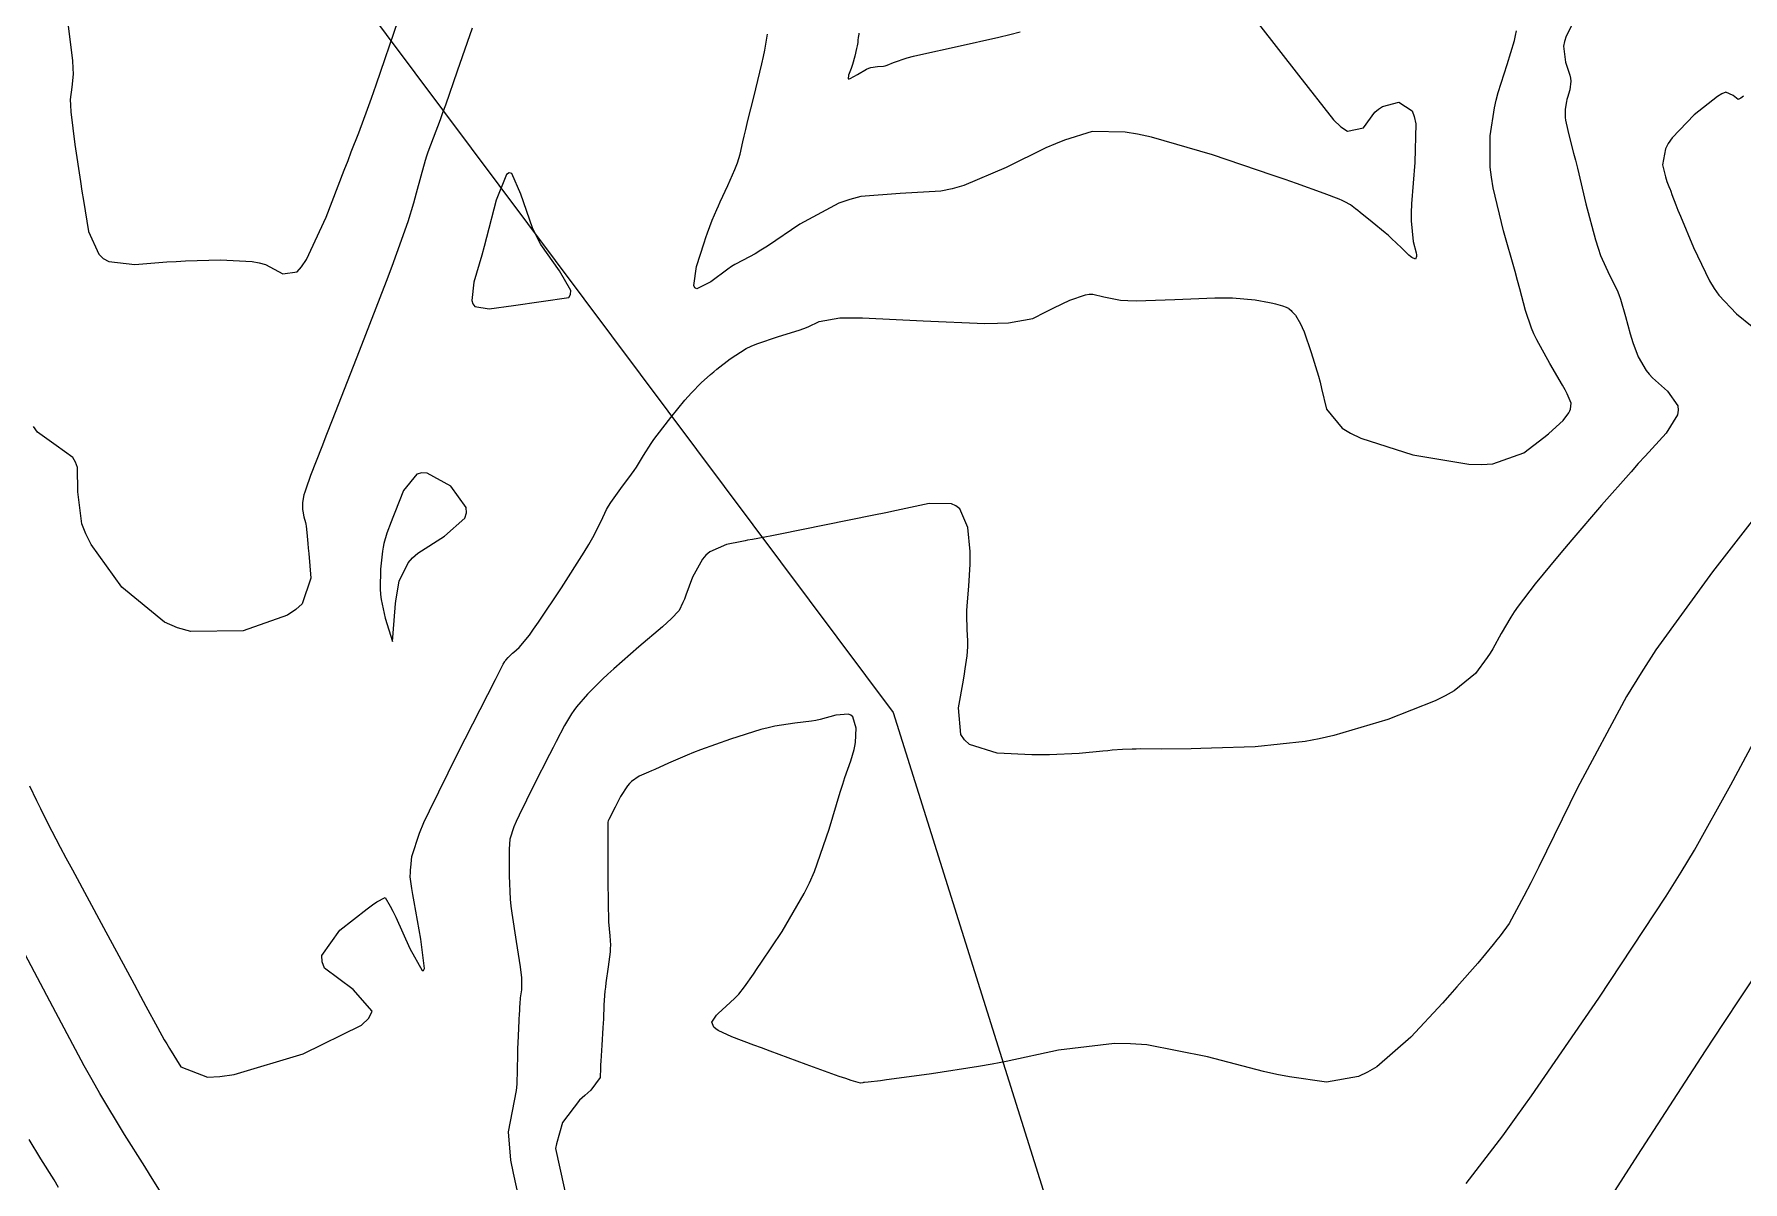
# Model space of a CAD drawing. Header units: metres. Extents: x 837476 to 838477, y 1189012 to 1191014.
# Drawn here: x 838301.2 to 838393, y 1190845.7 to 1190907.4 of the extents above; entities that cross this region are included whole.
import ezdxf

# ---------------------------------------------------------------- set-up
doc = ezdxf.new("R2010")
doc.units = ezdxf.units.M
doc.header["$LTSCALE"] = 0.3
for name, color, linetype in [('CORREDORVIA', 94, 'Continuous'), ('COTAS 10', 1, 'Continuous'), ('COTAS INT', 252, 'Continuous')]:
    doc.layers.add(name, color=color, linetype=linetype)

msp = doc.modelspace()

# ---------------------------------------------------------------- linework, layer by layer
at = {"layer": 'CORREDORVIA'}
msp.add_lwpolyline([(837910.676, 1191000.965), (838246.889, 1191005.3), (838347.391, 1190870.925), (838423.516, 1190628.699), (838450.215, 1190473.685), (838321.32, 1190375.615), (838242.09, 1190297.633), (838236.889, 1190068.622), (838166.593, 1189160.17), (837860.483, 1189307.124), (837593.191, 1189234.399), (837744.487, 1189686.609), (837700.859, 1189887.9), (837671.347, 1190075.087), (837676.273, 1190181.696), (837885.383, 1190229.429), (837983.184, 1190344.12), (837817.554, 1190502.187), (837798.033, 1190660.17), (837963.574, 1190795.982)], close=True, dxfattribs=at)
at = {"layer": 'COTAS 10'}
for points in [[(838324.783, 1190907.677), (838323.967, 1190905.376), (838323.333, 1190903.541), (838323.186, 1190903.129), (838323.053, 1190902.758), (838322.675, 1190901.766), (838322.393, 1190901.015), (838322.321, 1190900.796), (838322.25, 1190900.572), (838322.013, 1190899.724), (838321.77, 1190898.813), (838321.696, 1190898.55), (838321.619, 1190898.281), (838321.315, 1190897.271), (838320.717, 1190895.573), (838320.454, 1190894.87), (838320.15, 1190894.067), (838318.702, 1190890.329), (838317.255, 1190886.632), (838316.951, 1190885.855), (838316.69, 1190885.185), (838316.097, 1190883.654), (838315.835, 1190882.926), (838315.783, 1190882.761), (838315.739, 1190882.612), (838315.655, 1190882.208), (838315.651, 1190881.907), (838315.658, 1190881.824), (838315.669, 1190881.74), (838315.738, 1190881.437), (838315.818, 1190881.122), (838315.836, 1190881.031), (838315.852, 1190880.938), (838315.893, 1190880.589), (838315.944, 1190879.994), (838315.967, 1190879.747), (838315.993, 1190879.465), (838316.115, 1190878.145), (838315.646, 1190876.767), (838315.298, 1190876.447), (838314.856, 1190876.154), (838312.476, 1190875.317), (838309.655, 1190875.272), (838308.935, 1190875.478), (838308.242, 1190875.778), (838305.959, 1190877.651), (838304.313, 1190879.951), (838304.022, 1190880.52), (838303.801, 1190881.061), (838303.594, 1190882.772), (838303.571, 1190884.078), (838303.466, 1190884.364), (838303.318, 1190884.618), (838302.427, 1190885.258), (838301.43, 1190885.977), (838301.215, 1190886.279)], [(838367.022, 1190907.903), (838369.167, 1190905.15), (838371.047, 1190902.752), (838371.451, 1190902.383), (838371.804, 1190902.142), (838372.657, 1190902.334), (838373.266, 1190903.17), (838373.465, 1190903.333), (838373.677, 1190903.467), (838374.557, 1190903.708), (838375.277, 1190903.241), (838375.39, 1190902.93), (838375.466, 1190902.539), (838375.425, 1190900.471), (838375.237, 1190898.247), (838375.22, 1190897.758), (838375.218, 1190897.324), (838375.336, 1190896.217), (838375.486, 1190895.615), (838375.503, 1190895.501), (838375.511, 1190895.409), (838375.451, 1190895.264), (838375.258, 1190895.36), (838375.181, 1190895.419), (838375.094, 1190895.494), (838374.695, 1190895.882), (838374.171, 1190896.388), (838374.006, 1190896.536), (838373.832, 1190896.687), (838373.128, 1190897.265), (838372.487, 1190897.772), (838372.351, 1190897.879), (838372.234, 1190897.971), (838371.962, 1190898.185), (838371.653, 1190898.353), (838371.513, 1190898.416), (838371.348, 1190898.487), (838370.556, 1190898.804), (838369.057, 1190899.342), (838368.447, 1190899.553), (838367.752, 1190899.79), (838364.541, 1190900.867), (838361.262, 1190901.821), (838360.525, 1190901.979), (838359.862, 1190902.093), (838358.085, 1190902.122), (838356.591, 1190901.664), (838356.106, 1190901.47), (838355.59, 1190901.247), (838353.47, 1190900.198), (838351.185, 1190899.229), (838350.565, 1190899.056), (838349.95, 1190898.925), (838347.777, 1190898.796), (838345.65, 1190898.629), (838345.064, 1190898.474), (838344.479, 1190898.271), (838342.38, 1190897.146), (838340.641, 1190895.977), (838340.284, 1190895.747), (838339.98, 1190895.558), (838339.332, 1190895.213), (838338.885, 1190894.987), (838338.709, 1190894.873), (838338.51, 1190894.736), (838337.603, 1190894.055), (838336.842, 1190893.677), (838336.736, 1190893.732), (838336.675, 1190893.856), (838336.83, 1190894.877), (838337.232, 1190896.154), (838337.326, 1190896.439), (838337.413, 1190896.694), (838337.664, 1190897.366), (838337.917, 1190897.942), (838338.005, 1190898.136), (838338.1, 1190898.346), (838338.508, 1190899.227), (838338.887, 1190900.08), (838338.964, 1190900.272), (838339.029, 1190900.444), (838339.164, 1190900.903), (838339.312, 1190901.577), (838339.385, 1190901.884), (838339.472, 1190902.244), (838339.59, 1190902.715), (838339.903, 1190903.979), (838340.332, 1190905.761), (838340.419, 1190906.15), (838340.492, 1190906.493), (838340.637, 1190907.358)], [(838384.31, 1190842.35), (838387.396, 1190847.15), (838391.031, 1190852.75), (838391.997, 1190854.218), (838392.944, 1190855.65), (838396.216, 1190860.525)]]:
    msp.add_lwpolyline(points, dxfattribs=at)
at = {"layer": 'COTAS INT'}
for points in [[(838300.984, 1190866.992), (838301.368, 1190866.194), (838301.473, 1190865.977), (838301.579, 1190865.763), (838301.958, 1190865.006), (838302.649, 1190863.691), (838302.951, 1190863.125), (838303.302, 1190862.471), (838304.968, 1190859.38), (838306.617, 1190856.326), (838306.957, 1190855.697), (838307.246, 1190855.16), (838307.866, 1190854), (838308.235, 1190853.343), (838308.365, 1190853.123), (838308.508, 1190852.886), (838309.125, 1190851.896), (838310.557, 1190851.336), (838311.214, 1190851.371), (838311.983, 1190851.488), (838315.701, 1190852.597), (838318.822, 1190854.128), (838319.215, 1190854.511), (838319.405, 1190854.877), (838318.388, 1190856.054), (838316.849, 1190857.188), (838316.709, 1190857.528), (838316.693, 1190857.879), (838317.667, 1190859.239), (838319.125, 1190860.377), (838319.413, 1190860.588), (838319.652, 1190860.755), (838320.098, 1190860.98), (838320.376, 1190860.52), (838320.509, 1190860.254), (838320.665, 1190859.929), (838321.43, 1190858.255), (838322.082, 1190857.074), (838322.168, 1190857.06), (838322.211, 1190857.182), (838322.024, 1190858.751), (838321.657, 1190860.756), (838321.586, 1190861.153), (838321.53, 1190861.48), (838321.44, 1190862.09), (838321.453, 1190862.356), (838321.461, 1190862.466), (838321.471, 1190862.592), (838321.525, 1190863.181), (838321.942, 1190864.451), (838322.182, 1190865.007), (838322.476, 1190865.65), (838323.986, 1190868.711), (838326.03, 1190872.705), (838326.448, 1190873.521), (838326.528, 1190873.655), (838326.555, 1190873.693), (838326.585, 1190873.732), (838326.708, 1190873.878), (838326.883, 1190874.051), (838326.944, 1190874.108), (838327.011, 1190874.168), (838327.298, 1190874.417), (838327.846, 1190875.076), (838328.076, 1190875.394), (838328.341, 1190875.772), (838329.582, 1190877.627), (838330.799, 1190879.539), (838331.048, 1190879.953), (838331.259, 1190880.316), (838331.705, 1190881.208), (838331.987, 1190881.821), (838332.096, 1190882.007), (838332.217, 1190882.201), (838332.763, 1190882.962), (838333.333, 1190883.723), (838333.469, 1190883.917), (838333.596, 1190884.104), (838333.974, 1190884.718), (838334.392, 1190885.377), (838334.543, 1190885.593), (838334.71, 1190885.823), (838335.442, 1190886.773), (838336.199, 1190887.693), (838336.382, 1190887.904), (838336.554, 1190888.095), (838337.077, 1190888.629), (838337.587, 1190889.076), (838337.75, 1190889.214), (838337.924, 1190889.357), (838338.629, 1190889.921), (838339.497, 1190890.472), (838339.772, 1190890.607), (838340.062, 1190890.733), (838341.238, 1190891.124), (838342.346, 1190891.454), (838342.594, 1190891.542), (838342.817, 1190891.629), (838343.408, 1190891.93), (838344.524, 1190892.113), (838345.077, 1190892.125), (838345.737, 1190892.121), (838349, 1190891.967), (838352.31, 1190891.825), (838352.998, 1190891.828), (838353.587, 1190891.85), (838354.891, 1190892.081), (838355.598, 1190892.446), (838355.811, 1190892.552), (838356.032, 1190892.66), (838356.892, 1190893.067), (838357.725, 1190893.352), (838357.929, 1190893.383), (838358.12, 1190893.393), (838358.715, 1190893.256), (838359.614, 1190893.066), (838359.997, 1190893.043), (838360.439, 1190893.033), (838362.519, 1190893.104), (838364.678, 1190893.195), (838365.169, 1190893.199), (838365.614, 1190893.192), (838366.833, 1190893.09), (838367.617, 1190892.939), (838367.788, 1190892.902), (838367.938, 1190892.868), (838368.311, 1190892.761), (838368.505, 1190892.686), (838368.543, 1190892.671), (838368.573, 1190892.659), (838368.625, 1190892.637), (838368.634, 1190892.63), (838368.639, 1190892.627), (838368.643, 1190892.623), (838368.666, 1190892.605), (838368.768, 1190892.506), (838368.808, 1190892.465), (838369.006, 1190892.261), (838369.282, 1190891.803), (838369.371, 1190891.602), (838369.466, 1190891.369), (838369.853, 1190890.259), (838370.235, 1190888.99), (838370.326, 1190888.657), (838370.411, 1190888.331), (838370.664, 1190887.218), (838371.506, 1190886.195), (838371.962, 1190885.927), (838372.515, 1190885.664), (838375.316, 1190884.767), (838378.318, 1190884.261), (838378.998, 1190884.245), (838379.612, 1190884.282), (838381.281, 1190884.865), (838382.357, 1190885.701), (838382.598, 1190885.898), (838382.813, 1190886.08), (838383.382, 1190886.614), (838383.696, 1190887.021), (838383.75, 1190887.123), (838383.79, 1190887.22), (838383.817, 1190887.534), (838383.602, 1190888.034), (838383.489, 1190888.249), (838383.354, 1190888.496), (838382.674, 1190889.664), (838381.968, 1190890.943), (838381.816, 1190891.26), (838381.683, 1190891.561), (838381.36, 1190892.514), (838381.057, 1190893.687), (838380.936, 1190894.126), (838380.8, 1190894.615), (838380.177, 1190896.796), (838379.625, 1190899.102), (838379.534, 1190899.671), (838379.47, 1190900.21), (838379.461, 1190901.901), (838379.701, 1190903.396), (838379.794, 1190903.81), (838379.898, 1190904.224), (838380.37, 1190905.722), (838380.774, 1190907.01), (838380.835, 1190907.292), (838380.875, 1190907.542)], [(838303.068, 1190907.812), (838303.297, 1190905.919), (838303.326, 1190905.532), (838303.339, 1190905.203), (838303.264, 1190904.509), (838303.185, 1190903.85), (838303.196, 1190903.543), (838303.222, 1190903.183), (838303.434, 1190901.435), (838303.733, 1190899.441), (838303.813, 1190898.926), (838303.892, 1190898.426), (838304.168, 1190896.757), (838304.711, 1190895.532), (838304.959, 1190895.313), (838305.248, 1190895.146), (838306.645, 1190894.978), (838308.369, 1190895.122), (838308.865, 1190895.152), (838309.369, 1190895.177), (838311.255, 1190895.235), (838312.947, 1190895.139), (838313.328, 1190895.068), (838313.671, 1190894.978), (838314.595, 1190894.492), (838315.364, 1190894.587), (838315.61, 1190894.862), (838315.87, 1190895.246), (838316.929, 1190897.534), (838317.9, 1190900.048), (838318.104, 1190900.575), (838318.281, 1190901.029), (838318.687, 1190902.055), (838319.149, 1190903.322), (838319.361, 1190903.927), (838319.609, 1190904.643), (838320.808, 1190908.147)], [(838384.139, 1190908.396), (838383.543, 1190907.255), (838383.457, 1190906.971), (838383.406, 1190906.703), (838383.51, 1190905.85), (838383.746, 1190905.16), (838383.779, 1190904.993), (838383.797, 1190904.837), (838383.742, 1190904.363), (838383.615, 1190903.958), (838383.587, 1190903.846), (838383.561, 1190903.735), (838383.497, 1190903.331), (838383.499, 1190902.874), (838383.516, 1190902.729), (838383.541, 1190902.575), (838383.69, 1190901.952), (838383.951, 1190900.972), (838384.046, 1190900.593), (838384.151, 1190900.168), (838384.612, 1190898.244), (838385.124, 1190896.302), (838385.261, 1190895.866), (838385.397, 1190895.473), (838385.869, 1190894.421), (838386.282, 1190893.614), (838386.38, 1190893.375), (838386.472, 1190893.13), (838386.743, 1190892.193), (838386.983, 1190891.264), (838387.055, 1190891.024), (838387.129, 1190890.792), (838387.416, 1190890.02), (838387.84, 1190889.299), (838388.001, 1190889.099), (838388.181, 1190888.9), (838388.986, 1190888.18), (838389.54, 1190887.397), (838389.561, 1190887.158), (838389.525, 1190886.909), (838388.915, 1190885.927), (838387.785, 1190884.697), (838387.42, 1190884.291), (838387.033, 1190883.857), (838385.446, 1190882.052), (838383.847, 1190880.194), (838383.451, 1190879.727), (838383.076, 1190879.281), (838381.89, 1190877.838), (838380.968, 1190876.631), (838380.759, 1190876.332), (838380.57, 1190876.05), (838380.055, 1190875.159), (838379.61, 1190874.35), (838379.465, 1190874.119), (838379.311, 1190873.884), (838378.676, 1190873.011), (838377.532, 1190872.088), (838377.056, 1190871.822), (838376.512, 1190871.552), (838373.976, 1190870.54), (838371.066, 1190869.683), (838370.287, 1190869.51), (838369.519, 1190869.366), (838366.843, 1190869.08), (838364.49, 1190869), (838363.926, 1190868.985), (838363.4, 1190868.974), (838361.818, 1190868.962), (838360.683, 1190868.964), (838360.439, 1190868.963), (838360.226, 1190868.96), (838359.71, 1190868.941), (838359.161, 1190868.894), (838358.927, 1190868.872), (838358.657, 1190868.848), (838357.386, 1190868.729), (838355.796, 1190868.645), (838355.326, 1190868.643), (838354.842, 1190868.649), (838352.986, 1190868.743), (838351.486, 1190869.209), (838351.226, 1190869.448), (838351.034, 1190869.736), (838350.903, 1190871.174), (838351.163, 1190872.669), (838351.217, 1190872.992), (838351.264, 1190873.275), (838351.366, 1190873.973), (838351.397, 1190874.458), (838351.398, 1190874.608), (838351.396, 1190874.764), (838351.361, 1190875.388), (838351.342, 1190876.149), (838351.35, 1190876.393), (838351.363, 1190876.652), (838351.46, 1190877.705), (838351.532, 1190878.886), (838351.531, 1190879.225), (838351.52, 1190879.569), (838351.401, 1190880.857), (838350.972, 1190881.858), (838350.765, 1190882.022), (838350.521, 1190882.137), (838349.319, 1190882.142), (838347.576, 1190881.773), (838346.991, 1190881.651), (838346.36, 1190881.521), (838343.711, 1190880.983), (838341.328, 1190880.504), (838340.865, 1190880.413), (838340.489, 1190880.339), (838339.842, 1190880.218), (838339.573, 1190880.172), (838339.434, 1190880.145), (838339.267, 1190880.112), (838338.431, 1190879.942), (838337.534, 1190879.546), (838337.328, 1190879.371), (838337.14, 1190879.168), (838336.616, 1190878.197), (838336.259, 1190877.218), (838336.176, 1190877.01), (838336.101, 1190876.829), (838335.891, 1190876.403), (838335.462, 1190875.951), (838335.249, 1190875.754), (838334.995, 1190875.526), (838333.736, 1190874.444), (838332.383, 1190873.273), (838332.069, 1190872.989), (838331.782, 1190872.723), (838330.962, 1190871.906), (838330.379, 1190871.221), (838330.241, 1190871.038), (838330.113, 1190870.858), (838329.735, 1190870.23), (838329.292, 1190869.367), (838329.123, 1190869.038), (838328.935, 1190868.67), (838328.088, 1190867.015), (838327.295, 1190865.408), (838327.141, 1190865.07), (838327.015, 1190864.778), (838326.796, 1190864.112), (838326.768, 1190863.591), (838326.763, 1190863.391), (838326.759, 1190863.166), (838326.754, 1190862.156), (838326.814, 1190860.905), (838326.851, 1190860.529), (838326.897, 1190860.14), (838327.136, 1190858.629), (838327.36, 1190857.259), (838327.397, 1190856.96), (838327.423, 1190856.694), (838327.422, 1190856.024), (838327.361, 1190855.599), (838327.349, 1190855.487), (838327.338, 1190855.379), (838327.313, 1190855.013), (838327.295, 1190854.638), (838327.289, 1190854.524), (838327.283, 1190854.406), (838327.255, 1190853.944), (838327.224, 1190853.188), (838327.215, 1190852.885), (838327.207, 1190852.54), (838327.177, 1190850.956), (838327.135, 1190850.617), (838326.708, 1190848.402), (838326.835, 1190846.879), (838326.986, 1190846.186), (838328.517, 1190839.18)], [(838345.553, 1190907.409), (838345.542, 1190907.352), (838345.517, 1190907.185), (838345.502, 1190907.025), (838345.5, 1190906.995), (838345.491, 1190906.9), (838345.461, 1190906.738), (838345.444, 1190906.665), (838345.425, 1190906.581), (838345.326, 1190906.178), (838345.202, 1190905.728), (838345.166, 1190905.614), (838345.129, 1190905.505), (838344.993, 1190905.15), (838344.982, 1190904.959), (838345.025, 1190904.954), (838345.088, 1190904.969), (838345.48, 1190905.194), (838345.963, 1190905.478), (838346.082, 1190905.531), (838346.196, 1190905.572), (838346.554, 1190905.625), (838346.878, 1190905.644), (838346.969, 1190905.664), (838347.062, 1190905.689), (838347.402, 1190905.834), (838348.139, 1190906.077), (838348.481, 1190906.166), (838348.884, 1190906.263), (838350.837, 1190906.69), (838353.072, 1190907.189), (838353.653, 1190907.331), (838354.217, 1190907.476)], [(838393.084, 1190904.019), (838392.925, 1190903.911), (838392.791, 1190903.854), (838392.514, 1190904.069), (838392.125, 1190904.241), (838391.92, 1190904.157), (838391.674, 1190904.016), (838390.431, 1190903.031), (838389.247, 1190901.791), (838389.036, 1190901.489), (838388.876, 1190901.205), (838388.722, 1190900.332), (838388.883, 1190899.696), (838388.921, 1190899.561), (838388.957, 1190899.445), (838389.063, 1190899.178), (838389.143, 1190899.022), (838389.162, 1190898.976), (838389.18, 1190898.928), (838389.232, 1190898.747), (838389.435, 1190898.194), (838389.547, 1190897.912), (838389.684, 1190897.575), (838390.381, 1190895.892), (838391.257, 1190894.102), (838391.506, 1190893.696), (838391.758, 1190893.33), (838392.695, 1190892.333), (838393.538, 1190891.663)], [(838327, 1190892.78), (838329.964, 1190893.205), (838330.06, 1190893.377), (838330.075, 1190893.586), (838329.463, 1190894.643), (838328.457, 1190896.062), (838328.223, 1190896.498), (838328.009, 1190896.954), (838327.396, 1190898.756), (838326.898, 1190899.879), (838326.755, 1190899.906), (838326.61, 1190899.81), (838326.072, 1190898.437), (838325.551, 1190896.439), (838325.417, 1190895.949), (838325.289, 1190895.485), (838324.864, 1190894.039), (838324.749, 1190893.047), (838324.816, 1190892.87), (838324.926, 1190892.735), (838325.68, 1190892.6), (838327, 1190892.78)], [(838320.486, 1190874.739), (838320.632, 1190876.54), (838320.663, 1190876.782), (838320.697, 1190877.031), (838320.854, 1190877.985), (838321.336, 1190878.964), (838321.577, 1190879.228), (838321.863, 1190879.488), (838323.281, 1190880.402), (838324.38, 1190881.356), (838324.466, 1190881.642), (838324.456, 1190881.937), (838323.628, 1190883.08), (838322.358, 1190883.778), (838322.068, 1190883.793), (838321.806, 1190883.73), (838321.086, 1190882.855), (838320.617, 1190881.663), (838320.513, 1190881.399), (838320.421, 1190881.163), (838320.185, 1190880.553), (838320.036, 1190880), (838319.999, 1190879.8), (838319.963, 1190879.581), (838319.852, 1190878.623), (838319.831, 1190877.557), (838319.852, 1190877.269), (838319.886, 1190876.985), (838320.106, 1190875.986), (838320.486, 1190874.739)], [(838394.175, 1190882.016), (838391.408, 1190878.47), (838388.366, 1190874.29), (838387.571, 1190873.05), (838386.795, 1190871.775), (838384.16, 1190866.869), (838382.073, 1190862.628), (838381.643, 1190861.77), (838381.276, 1190861.051), (838380.482, 1190859.598), (838379.994, 1190858.934), (838379.82, 1190858.711), (838379.629, 1190858.472), (838378.798, 1190857.469), (838377.675, 1190856.182), (838377.299, 1190855.764), (838376.896, 1190855.319), (838375.205, 1190853.487), (838373.371, 1190851.895), (838372.877, 1190851.602), (838372.39, 1190851.372), (838370.681, 1190851.073), (838368.682, 1190851.353), (838368.013, 1190851.488), (838367.293, 1190851.649), (838364.274, 1190852.437), (838361.012, 1190853.069), (838360.139, 1190853.132), (838359.279, 1190853.146), (838356.283, 1190852.791), (838353.463, 1190852.184), (838352.715, 1190852.04), (838351.981, 1190851.907), (838349.448, 1190851.51), (838347.442, 1190851.243), (838347.04, 1190851.19), (838346.705, 1190851.147), (838346.049, 1190851.069), (838345.851, 1190851.052), (838345.805, 1190851.047), (838345.762, 1190851.042), (838345.638, 1190851.024), (838345.13, 1190851.165), (838344.844, 1190851.261), (838344.496, 1190851.382), (838342.718, 1190852.022), (838340.777, 1190852.737), (838340.326, 1190852.905), (838339.913, 1190853.06), (838338.733, 1190853.511), (838337.998, 1190853.853), (838337.865, 1190853.939), (838337.764, 1190854.022), (838337.651, 1190854.289), (838337.822, 1190854.569), (838337.898, 1190854.66), (838337.987, 1190854.756), (838338.414, 1190855.15), (838338.876, 1190855.571), (838338.988, 1190855.684), (838339.092, 1190855.795), (838339.408, 1190856.185), (838339.88, 1190856.873), (838340.083, 1190857.173), (838340.317, 1190857.519), (838341.422, 1190859.165), (838342.607, 1190861.195), (838342.891, 1190861.784), (838343.157, 1190862.385), (838343.958, 1190864.652), (838344.548, 1190866.642), (838344.681, 1190867.068), (838344.8, 1190867.44), (838345.12, 1190868.333), (838345.304, 1190868.929), (838345.338, 1190869.114), (838345.364, 1190869.307), (838345.397, 1190870.079), (838345.222, 1190870.691), (838345.117, 1190870.783), (838344.988, 1190870.843), (838344.32, 1190870.781), (838343.478, 1190870.546), (838343.239, 1190870.497), (838342.999, 1190870.455), (838342.111, 1190870.358), (838341.031, 1190870.192), (838340.669, 1190870.107), (838340.281, 1190870.004), (838338.651, 1190869.488), (838337.041, 1190868.91), (838336.665, 1190868.767), (838336.319, 1190868.632), (838335.32, 1190868.207), (838334.591, 1190867.87), (838334.415, 1190867.79), (838334.249, 1190867.716), (838333.745, 1190867.499), (838333.329, 1190867.224), (838333.22, 1190867.113), (838333.114, 1190866.988), (838332.75, 1190866.411), (838332.453, 1190865.833), (838332.389, 1190865.707), (838332.332, 1190865.596), (838332.189, 1190865.318), (838332.114, 1190865.165), (838332.099, 1190865.133), (838332.087, 1190865.106), (838332.067, 1190865.042), (838332.065, 1190864.589), (838332.065, 1190863.977), (838332.067, 1190862.221), (838332.085, 1190860.393), (838332.095, 1190860.01), (838332.107, 1190859.679), (838332.169, 1190858.928), (838332.201, 1190858.427), (838332.194, 1190858.254), (838332.181, 1190858.066), (838332.078, 1190857.264), (838331.955, 1190856.403), (838331.929, 1190856.179), (838331.907, 1190855.96), (838331.856, 1190855.22), (838331.822, 1190854.462), (838331.809, 1190854.232), (838331.796, 1190853.993), (838331.739, 1190853.061), (838331.686, 1190852.192), (838331.676, 1190851.994), (838331.667, 1190851.814), (838331.65, 1190851.318), (838331.143, 1190850.642), (838330.825, 1190850.349), (838330.533, 1190850.098), (838329.625, 1190848.91), (838329.312, 1190847.76), (838329.245, 1190847.514), (838330.802, 1190840.443)], [(838378.181, 1190845.629), (838380.14, 1190848.179), (838380.871, 1190849.191), (838381.684, 1190850.336), (838385.302, 1190855.579), (838388.914, 1190861.053), (838389.724, 1190862.344), (838390.451, 1190863.537), (838392.386, 1190867.038), (838393.855, 1190869.773)], [(838308.277, 1190844.784), (838307.681, 1190845.755), (838307.445, 1190846.133), (838307.19, 1190846.54), (838306.105, 1190848.256), (838304.775, 1190850.467), (838304.365, 1190851.187), (838303.937, 1190851.953), (838302.24, 1190855.108), (838300.76, 1190857.929)], [(838302.556, 1190845.414), (838302.309, 1190845.817), (838301.6, 1190846.953), (838300.981, 1190847.982)]]:
    msp.add_lwpolyline(points, dxfattribs=at)

doc.saveas('drawing.dxf')
